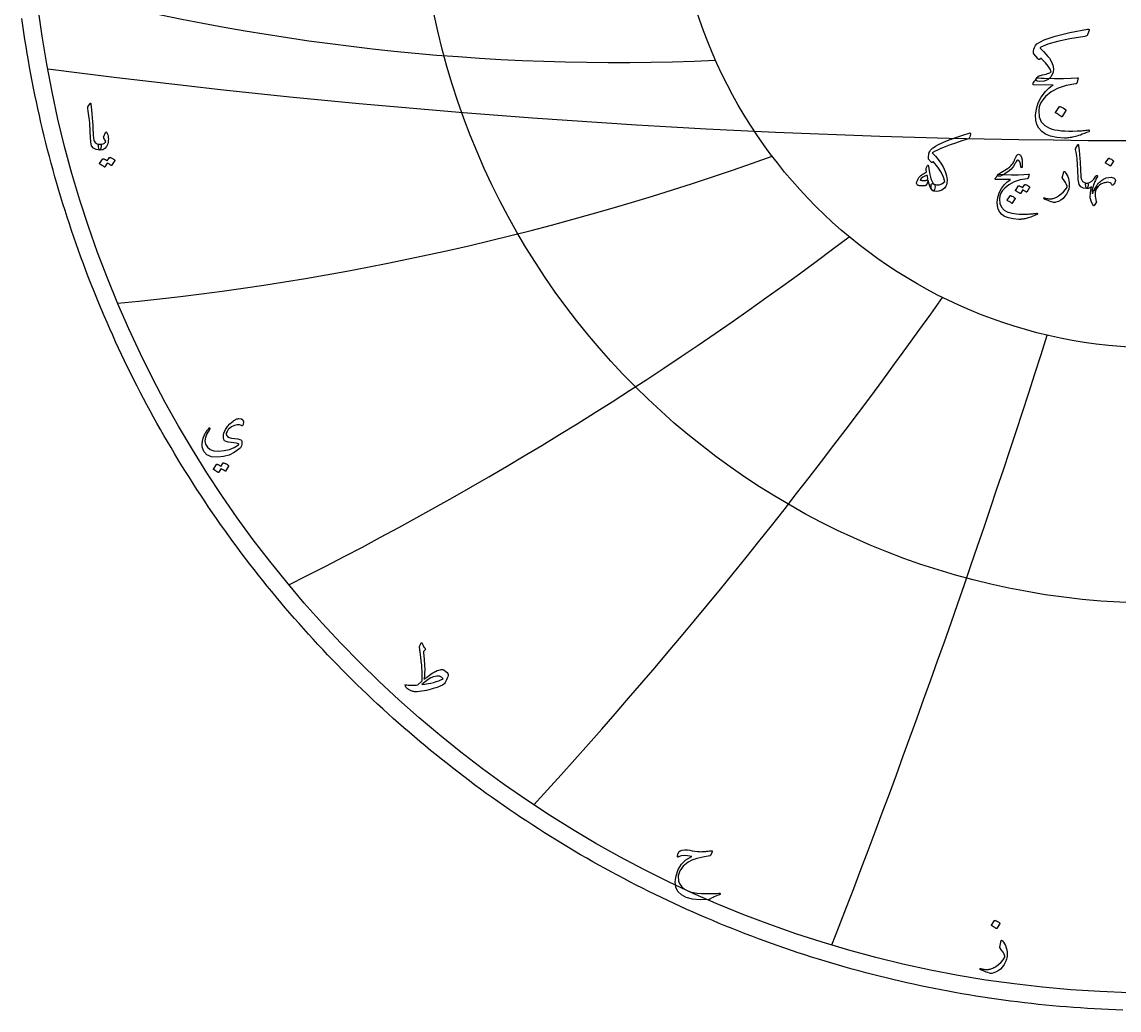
# Model space of a CAD drawing. Header units: millimetres. Extents: x -137 to 137, y -137 to 141.
# Drawn here: x -135.9 to -4.6, y -137 to -18.8 of the extents above; entities that cross this region are included whole.
import ezdxf

# ---------------------------------------------------------------- set-up
doc = ezdxf.new("R2010")
doc.units = ezdxf.units.MM
for name, color, linetype in [('CUT_OUTER', 1, 'Continuous'), ('ENGRAVE', 7, 'Continuous'), ('ENGRAVE_FINE', 8, 'Continuous'), ('TEXT', 5, 'Continuous')]:
    doc.layers.add(name, color=color, linetype=linetype)

msp = doc.modelspace()

# ---------------------------------------------------------------- linework, layer by layer
at = {"layer": 'CUT_OUTER'}
msp.add_lwpolyline([(-4.2055, -137.0355), (-5.0463, -137.0071), (-5.8868, -136.9736), (-6.7272, -136.9349), (-7.5673, -136.891), (-8.4071, -136.842), (-9.2466, -136.7878), (-10.0857, -136.7285), (-10.9245, -136.6641), (-11.7628, -136.5945), (-12.6007, -136.5197), (-13.4381, -136.4398), (-14.2751, -136.3548), (-15.1115, -136.2646), (-15.9473, -136.1694), (-16.7825, -136.0689), (-17.6171, -135.9634), (-18.451, -135.8528), (-19.2842, -135.737), (-20.1167, -135.6161), (-20.9485, -135.4901), (-21.7795, -135.359), (-22.6096, -135.2228), (-23.4389, -135.0816), (-24.2673, -134.9352), (-25.0948, -134.7838), (-25.9213, -134.6272), (-26.7469, -134.4657), (-27.5714, -134.299), (-28.395, -134.1273), (-29.2174, -133.9506), (-30.0388, -133.7688), (-30.859, -133.5819), (-31.6781, -133.3901), (-32.4959, -133.1932), (-33.3126, -132.9913), (-34.128, -132.7844), (-34.9421, -132.5725), (-35.7549, -132.3556), (-36.5663, -132.1337), (-37.3764, -131.9068), (-38.185, -131.675), (-38.9923, -131.4382), (-39.798, -131.1965), (-40.6023, -130.9499), (-41.405, -130.6983), (-42.2062, -130.4417), (-43.0058, -130.1803), (-43.8037, -129.914), (-44.6, -129.6428), (-45.3947, -129.3667), (-46.1876, -129.0857), (-46.9788, -128.7999), (-47.7682, -128.5092), (-48.5558, -128.2137), (-49.3416, -127.9133), (-50.1255, -127.6082), (-50.9076, -127.2982), (-51.6877, -126.9834), (-52.4659, -126.6639), (-53.2421, -126.3396), (-54.0163, -126.0105), (-54.7885, -125.6767), (-55.5586, -125.3382), (-56.3266, -124.9949), (-57.0925, -124.6469), (-57.8562, -124.2943), (-58.6178, -123.9369), (-59.3772, -123.5749), (-60.1343, -123.2083), (-60.8891, -122.837), (-61.6417, -122.4611), (-62.392, -122.0805), (-63.1399, -121.6954), (-63.8854, -121.3057), (-64.6285, -120.9114), (-65.3692, -120.5126), (-66.1074, -120.1092), (-66.8431, -119.7013), (-67.5763, -119.2889), (-68.307, -118.872), (-69.0351, -118.4507), (-69.7606, -118.0249), (-70.4835, -117.5946), (-71.2037, -117.1599), (-71.9212, -116.7208), (-72.6361, -116.2773), (-73.3482, -115.8294), (-74.0575, -115.3772), (-74.7641, -114.9206), (-75.4678, -114.4597), (-76.1687, -113.9945), (-76.8667, -113.525), (-77.5618, -113.0512), (-78.254, -112.5732), (-78.9433, -112.0909), (-79.6296, -111.6044), (-80.3129, -111.1137), (-80.9932, -110.6188), (-81.6704, -110.1198), (-82.3445, -109.6166), (-83.0156, -109.1092), (-83.6835, -108.5978), (-84.3483, -108.0823), (-85.0098, -107.5627), (-85.6682, -107.0391), (-86.3234, -106.5114), (-86.9753, -105.9797), (-87.624, -105.4441), (-88.2693, -104.9044), (-88.9113, -104.3608), (-89.55, -103.8133), (-90.1853, -103.2619), (-90.8172, -102.7066), (-91.4457, -102.1474), (-92.0707, -101.5844), (-92.6923, -101.0176), (-93.3104, -100.4469), (-93.925, -99.8725), (-94.536, -99.2943), (-95.1435, -98.7123), (-95.7474, -98.1267), (-96.3477, -97.5374), (-96.9443, -96.9443), (-97.5374, -96.3477), (-98.1267, -95.7474), (-98.7123, -95.1435), (-99.2943, -94.536), (-99.8725, -93.925), (-100.4469, -93.3104), (-101.0176, -92.6923), (-101.5844, -92.0707), (-102.1474, -91.4457), (-102.7066, -90.8172), (-103.2619, -90.1853), (-103.8133, -89.55), (-104.3608, -88.9113), (-104.9044, -88.2693), (-105.4441, -87.624), (-105.9797, -86.9753), (-106.5114, -86.3234), (-107.0391, -85.6682), (-107.5627, -85.0098), (-108.0823, -84.3483), (-108.5978, -83.6835), (-109.1092, -83.0156), (-109.6166, -82.3445), (-110.1198, -81.6704), (-110.6188, -80.9932), (-111.1137, -80.3129), (-111.6044, -79.6296), (-112.0909, -78.9433), (-112.5732, -78.254), (-113.0512, -77.5618), (-113.525, -76.8667), (-113.9945, -76.1687), (-114.4597, -75.4678), (-114.9206, -74.7641), (-115.3772, -74.0575), (-115.8294, -73.3482), (-116.2773, -72.6361), (-116.7208, -71.9212), (-117.1599, -71.2037), (-117.5946, -70.4835), (-118.0249, -69.7606), (-118.4507, -69.0351), (-118.872, -68.307), (-119.2889, -67.5763), (-119.7013, -66.8431), (-120.1092, -66.1074), (-120.5126, -65.3692), (-120.9114, -64.6285), (-121.3057, -63.8854), (-121.6954, -63.1399), (-122.0805, -62.392), (-122.4611, -61.6417), (-122.837, -60.8891), (-123.2083, -60.1343), (-123.5749, -59.3772), (-123.9369, -58.6178), (-124.2943, -57.8562), (-124.6469, -57.0925), (-124.9949, -56.3266), (-125.3382, -55.5586), (-125.6767, -54.7885), (-126.0105, -54.0163), (-126.3396, -53.2421), (-126.6639, -52.4659), (-126.9834, -51.6877), (-127.2982, -50.9076), (-127.6082, -50.1255), (-127.9133, -49.3416), (-128.2137, -48.5558), (-128.5092, -47.7682), (-128.7999, -46.9788), (-129.0857, -46.1876), (-129.3667, -45.3947), (-129.6428, -44.6), (-129.914, -43.8037), (-130.1803, -43.0058), (-130.4417, -42.2062), (-130.6983, -41.405), (-130.9499, -40.6023), (-131.1965, -39.798), (-131.4382, -38.9923), (-131.675, -38.185), (-131.9068, -37.3764), (-132.1337, -36.5663), (-132.3556, -35.7549), (-132.5725, -34.9421), (-132.7844, -34.128), (-132.9913, -33.3126), (-133.1932, -32.4959), (-133.3901, -31.6781), (-133.5819, -30.859), (-133.7688, -30.0388), (-133.9506, -29.2174), (-134.1273, -28.395), (-134.299, -27.5714), (-134.4657, -26.7469), (-134.6272, -25.9213), (-134.7838, -25.0948), (-134.9352, -24.2673), (-135.0816, -23.4389), (-135.2228, -22.6096), (-135.359, -21.7795), (-135.4901, -20.9485), (-135.6161, -20.1167), (-135.737, -19.2842), (-135.8528, -18.451)], dxfattribs=at)
at = {"layer": 'ENGRAVE'}
for radius in [135, 88.3696, 57.8458]:
    msp.add_circle((0, 0), radius, dxfattribs=at)
for centre, radius, start, end in [((-64.5444, 240.8829), 264.5747, 254.72765, 272.525498), ((-155.637, 269.5712), 323.5749, 275.543791, 289.78207), ((-293.1415, 293.1415), 423.8786, 296.512032, 307.190741), ((-538.1023, 310.6735), 627.5996, 317.602641, 324.7217802), ((-1199.7712, 321.4777), 1245.2341, 338.7791542, 342.3387238)]:
    msp.add_arc(centre, radius, start, end, dxfattribs=at)
at = {"layer": 'ENGRAVE_FINE'}
msp.add_arc((0, 995.4779), 1028.518, 262.5830497, 277.4169503, dxfattribs=at)
at = {"layer": 'TEXT'}
for points in [[(-8.2403, -19.9532), (-8.4242, -20.3887), (-8.4641, -20.4588), (-8.5258, -20.5145), (-8.6093, -20.5556), (-8.7145, -20.5822), (-10.5206, -20.8792), (-12, -21.1895), (-13.1528, -21.5131), (-13.979, -21.85), (-14.045, -21.8941), (-14.0782, -21.9395), (-14.0788, -21.986), (-14.0468, -22.0338), (-13.6845, -22.3852), (-13.3815, -22.6943), (-13.1377, -22.961), (-12.9532, -23.1854), (-12.7016, -23.6022), (-12.5468, -24.0201), (-12.4887, -24.4393), (-12.5274, -24.8596), (-12.7512, -25.3683), (-13.1032, -25.7233), (-13.5835, -25.9248), (-14.1919, -25.9725), (-14.4363, -25.9326), (-14.5597, -25.8419), (-14.5621, -25.7004), (-14.4435, -25.508), (-14.3855, -25.4421), (-14.3371, -25.3895), (-14.2984, -25.3502), (-14.2694, -25.3242), (-14.2065, -25.2969), (-14.1435, -25.2733), (-14.0806, -25.2534), (-14.0177, -25.2371), (-13.7819, -25.1841), (-13.5677, -25.1318), (-13.3754, -25.0801), (-13.2048, -25.029), (-13.056, -24.9767), (-12.929, -24.9213), (-12.8238, -24.863), (-12.7403, -24.8016), (-12.8673, -24.5052), (-13.1032, -24.1483), (-13.448, -23.731), (-13.9016, -23.2532), (-13.9258, -23.2326), (-13.95, -23.2193), (-13.9742, -23.2133), (-13.9984, -23.2145), (-14.1726, -23.3306), (-14.2089, -23.3391), (-14.25, -23.3258), (-14.296, -23.2907), (-14.3468, -23.2338), (-14.8306, -22.6629), (-14.8663, -22.6036), (-14.8863, -22.5322), (-14.8905, -22.4487), (-14.879, -22.3532), (-14.8216, -22.1167), (-14.7363, -21.8911), (-14.6232, -21.6764), (-14.4823, -21.4725), (-13.5798, -20.985), (-12.2661, -20.529), (-10.5411, -20.1044), (-8.4048, -19.7112), (-8.2893, -19.7119), (-8.2234, -19.7524), (-8.2071, -19.8328), (-8.2403, -19.9532)], [(-13.5823, -25.5758), (-12.3405, -25.6193), (-11.2669, -25.6242), (-10.3615, -25.5903), (-9.6242, -25.5177), (-9.6015, -25.515), (-9.5819, -25.5165), (-9.5652, -25.5222), (-9.5516, -25.5322), (-9.5416, -25.5458), (-9.5359, -25.5625), (-9.5344, -25.5821), (-9.5371, -25.6048), (-9.5561, -25.6931), (-9.5746, -25.7742), (-9.5924, -25.8479), (-9.6097, -25.9145), (-9.6263, -25.9737), (-9.6423, -26.0258), (-9.6578, -26.0705), (-9.6726, -26.108), (-9.704, -26.1679), (-9.7403, -26.2121), (-9.7815, -26.2405), (-9.8274, -26.2532), (-10.9452, -26.4558), (-11.9177, -26.7733), (-12.7452, -27.2058), (-13.4274, -27.7532), (-13.7722, -28.1469), (-14.0226, -28.5637), (-14.1786, -29.0034), (-14.2403, -29.4661), (-14.181, -30.1925), (-13.9452, -30.7846), (-13.5327, -31.2425), (-12.9435, -31.5661), (-12.6381, -31.6641), (-12.3024, -31.7451), (-11.9365, -31.8092), (-11.5403, -31.8564), (-11.1145, -31.8873), (-10.6597, -31.9024), (-10.1758, -31.9018), (-9.6629, -31.8854), (-9.4805, -31.8752), (-9.3012, -31.8637), (-9.1249, -31.851), (-8.9516, -31.8371), (-8.7826, -31.8219), (-8.619, -31.8056), (-8.4608, -31.7881), (-8.3081, -31.7693), (-8.2615, -31.7669), (-8.2282, -31.779), (-8.2083, -31.8056), (-8.2016, -31.8467), (-8.2052, -31.8945), (-8.2161, -31.9314), (-8.2343, -31.9574), (-8.2597, -31.9725), (-8.5331, -32.0881), (-8.7919, -32.1927), (-9.0363, -32.2864), (-9.2661, -32.3693), (-9.4808, -32.4419), (-9.6798, -32.5048), (-9.8631, -32.558), (-10.0306, -32.6016), (-10.1882, -32.6336), (-10.3415, -32.6621), (-10.4906, -32.6869), (-10.6355, -32.708), (-10.7767, -32.7244), (-10.9149, -32.7346), (-11.0501, -32.7389), (-11.1823, -32.7371), (-12.0847, -32.6669), (-12.8371, -32.5145), (-13.4395, -32.2798), (-13.8919, -31.9629), (-14.224, -31.5667), (-14.4556, -31.104), (-14.5869, -30.5748), (-14.6177, -29.979), (-14.5228, -29.2399), (-14.296, -28.5225), (-13.9373, -27.827), (-13.4468, -27.1532), (-13.255, -26.9494), (-13.0379, -26.754), (-12.7954, -26.5671), (-12.5274, -26.3887), (-14.8694, -26.3693), (-14.9256, -26.3451), (-14.9492, -26.3016), (-14.9401, -26.2387), (-14.8984, -26.1564), (-14.8198, -26.0367), (-14.7484, -25.929), (-14.6843, -25.8334), (-14.6274, -25.75), (-14.5778, -25.6792), (-14.5355, -25.6217), (-14.5004, -25.5776), (-14.4726, -25.5467), (-14.4097, -25.5413), (-14.2403, -25.5443), (-13.9645, -25.5558), (-13.5823, -25.5758)], [(-127.7101, -28.6073), (-127.6951, -28.5841), (-127.6811, -28.5686), (-127.668, -28.5608), (-127.6559, -28.5608), (-127.6376, -28.571), (-127.6211, -28.6015), (-127.6066, -28.6523), (-127.594, -28.7234), (-127.5301, -29.3017), (-127.4779, -29.8363), (-127.4372, -30.3275), (-127.4082, -30.775), (-127.3896, -31.1578), (-127.3724, -31.5008), (-127.3567, -31.8042), (-127.3424, -32.0679), (-127.3301, -32.292), (-127.3201, -32.4763), (-127.3126, -32.621), (-127.3076, -32.726), (-127.2388, -33.0405), (-127.0869, -33.2718), (-126.8518, -33.4199), (-126.5334, -33.4847), (-126.4448, -33.5079), (-126.3882, -33.5621), (-126.3635, -33.6473), (-126.3708, -33.7634), (-126.4071, -33.9463), (-126.4463, -34.077), (-126.4884, -34.1554), (-126.5334, -34.1815), (-126.9814, -34.1225), (-127.3114, -33.9454), (-127.5234, -33.6502), (-127.6172, -33.237), (-127.632, -33.0393), (-127.6453, -32.8412), (-127.6572, -32.6425), (-127.6676, -32.4434), (-127.677, -32.2438), (-127.6859, -32.0437), (-127.6944, -31.8432), (-127.7024, -31.6421), (-127.7169, -31.2587), (-127.7372, -30.9134), (-127.7634, -30.6064), (-127.7953, -30.3376), (-127.833, -30.0795), (-127.8766, -29.8044), (-127.9259, -29.5124), (-127.9811, -29.2034), (-127.9884, -29.1478), (-127.9869, -29.097), (-127.9768, -29.051), (-127.9579, -29.0099)], [(-11.7726, -28.9629), (-11.7605, -28.9508), (-11.7435, -28.9435), (-11.7218, -28.9411), (-11.6952, -28.9435), (-11.5071, -29.0197), (-11.3298, -29.1129), (-11.1635, -29.2229), (-11.0081, -29.35), (-10.9929, -29.3693), (-10.9863, -29.3887), (-10.9881, -29.408), (-10.9984, -29.4274), (-11.4532, -30.1629), (-11.4702, -30.1804), (-11.4919, -30.1846), (-11.5185, -30.1756), (-11.55, -30.1532), (-11.5772, -30.1338), (-11.6202, -30.1048), (-11.6788, -30.0661), (-11.7532, -30.0177), (-11.8446, -29.9596), (-11.954, -29.8919), (-12.0817, -29.8145), (-12.2274, -29.7274), (-12.2468, -29.7129), (-12.2565, -29.6983), (-12.2565, -29.6838), (-12.2468, -29.6693)], [(-126.0688, -32.5479), (-125.8521, -32.0679), (-125.8201, -32.0152), (-125.7863, -31.9963), (-125.7505, -32.0113), (-125.7127, -32.0602), (-125.643, -32.2066), (-125.5888, -32.3592), (-125.5501, -32.5182), (-125.5269, -32.6834), (-125.5197, -32.8559), (-125.5288, -33.0367), (-125.5545, -33.2256), (-125.5966, -33.4228), (-125.7248, -33.7547), (-125.9237, -33.9918), (-126.1932, -34.1341), (-126.5334, -34.1815), (-126.5726, -34.1568), (-126.6127, -34.0828), (-126.6538, -33.9594), (-126.6959, -33.7867), (-126.708, -33.6942), (-126.7056, -33.6183), (-126.6887, -33.5587), (-126.6572, -33.5157), (-126.6321, -33.4992), (-126.603, -33.4886), (-126.5701, -33.4837), (-126.5334, -33.4847), (-126.319, -33.4779), (-126.1327, -33.4344), (-125.9745, -33.3541), (-125.8443, -33.237), (-125.8385, -33.2278), (-125.8366, -33.2157), (-125.8385, -33.2007), (-125.8443, -33.1828), (-125.8748, -33.0734), (-125.9198, -32.9621), (-125.9793, -32.8489), (-126.0534, -32.7337), (-126.0776, -32.6902), (-126.0882, -32.6447), (-126.0853, -32.5973), (-126.0688, -32.5479)], [(-22.5544, -32.1322), (-22.4809, -32.1191), (-22.4347, -32.1377), (-22.4156, -32.188), (-22.4238, -32.2701), (-22.5036, -32.5895), (-22.5281, -32.6711), (-22.5581, -32.7346), (-22.5934, -32.78), (-22.6343, -32.8072), (-23.4517, -33.0751), (-24.1911, -33.3271), (-24.8525, -33.5632), (-25.4359, -33.7834), (-25.9403, -33.9887), (-26.3649, -34.1799), (-26.7097, -34.357), (-26.9746, -34.5201), (-26.6026, -34.883), (-26.2633, -35.2822), (-25.9567, -35.7177), (-25.6827, -36.1895), (-25.4323, -36.7393), (-25.2762, -37.2492), (-25.2145, -37.7191), (-25.2472, -38.1492), (-25.2962, -38.3424), (-25.356, -38.5012), (-25.4268, -38.6255), (-25.5085, -38.7153), (-25.8478, -38.9475), (-26.1762, -39.0854), (-26.4937, -39.129), (-26.8004, -39.0782), (-26.932, -39.0101), (-27.029, -38.9004), (-27.0916, -38.7488), (-27.1198, -38.5556), (-27.1184, -38.4014), (-27.0925, -38.2871), (-27.0422, -38.2127), (-26.9673, -38.1782), (-26.9297, -38.18), (-26.8821, -38.1927), (-26.8244, -38.2163), (-26.7569, -38.2508), (-26.4783, -38.346), (-26.1726, -38.327), (-25.8396, -38.1936), (-25.4794, -37.9459), (-25.6382, -37.3975), (-25.9185, -36.8191), (-26.3205, -36.2108), (-26.844, -35.5725), (-26.8589, -35.5621), (-26.8748, -35.5598), (-26.8916, -35.5657), (-26.9093, -35.5798), (-26.9891, -35.6451), (-27.0077, -35.6583), (-27.0272, -35.6614), (-27.0476, -35.6546), (-27.069, -35.6379), (-27.4173, -35.2459), (-27.4255, -35.216), (-27.4282, -35.1479), (-27.4255, -35.0418), (-27.4173, -34.8975), (-27.4037, -34.7442), (-27.3847, -34.6181), (-27.3602, -34.5192), (-27.3302, -34.4475), (-27.2788, -34.3564), (-27.2259, -34.2715), (-27.1717, -34.1931), (-27.1161, -34.1209), (-27.0592, -34.0547), (-27.0009, -33.9939), (-26.9413, -33.9386), (-26.8802, -33.8887), (-26.584, -33.6961), (-26.2179, -33.4958), (-25.782, -33.2878), (-25.2762, -33.0721), (-24.7006, -32.8487), (-24.055, -32.6176), (-23.3397, -32.3788), (-22.5544, -32.1322)], [(-9.5843, -33.5548), (-9.5702, -33.533), (-9.5571, -33.5185), (-9.5448, -33.5112), (-9.5335, -33.5112), (-9.5162, -33.5208), (-9.5008, -33.5494), (-9.4872, -33.597), (-9.4754, -33.6637), (-9.4155, -34.2058), (-9.3665, -34.707), (-9.3284, -35.1674), (-9.3012, -35.5871), (-9.2837, -35.9459), (-9.2676, -36.2675), (-9.2529, -36.5519), (-9.2395, -36.7992), (-9.2279, -37.0092), (-9.2186, -37.182), (-9.2116, -37.3176), (-9.2069, -37.4161), (-9.1424, -37.7109), (-9, -37.9278), (-8.7795, -38.0666), (-8.481, -38.1274), (-8.398, -38.1492), (-8.345, -38.2), (-8.3218, -38.2798), (-8.3286, -38.3887), (-8.3627, -38.5601), (-8.3994, -38.6826), (-8.4389, -38.7561), (-8.481, -38.7806), (-8.9011, -38.7253), (-9.2105, -38.5592), (-9.4092, -38.2825), (-9.4972, -37.8951), (-9.511, -37.7098), (-9.5235, -37.5241), (-9.5346, -37.3378), (-9.5444, -37.1512), (-9.5532, -36.964), (-9.5616, -36.7765), (-9.5695, -36.5884), (-9.577, -36.4), (-9.5906, -36.0405), (-9.6097, -35.7168), (-9.6342, -35.429), (-9.6641, -35.177), (-9.6995, -34.935), (-9.7403, -34.6771), (-9.7866, -34.4033), (-9.8383, -34.1137), (-9.8451, -34.0615), (-9.8437, -34.0139), (-9.8342, -33.9708), (-9.8165, -33.9322)], [(-125.3798, -35.0563), (-125.3701, -35.0467), (-125.3566, -35.0408), (-125.3392, -35.0389), (-125.3179, -35.0408), (-125.2417, -35.0694), (-125.1679, -35.1008), (-125.0965, -35.1352), (-125.0276, -35.1725), (-124.9605, -35.2131), (-124.895, -35.2576), (-124.8309, -35.306), (-124.7682, -35.3583), (-124.7561, -35.3742), (-124.7508, -35.3912), (-124.7522, -35.4091), (-124.7605, -35.4279), (-125.1321, -36.0163), (-125.1422, -36.0241), (-125.1572, -36.0241), (-125.1771, -36.0163), (-125.2018, -36.0008), (-125.2187, -35.9866), (-125.2463, -35.967), (-125.2845, -35.9421), (-125.3334, -35.9118), (-125.3934, -35.8758), (-125.465, -35.8334), (-125.5482, -35.7848), (-125.643, -35.7299), (-125.9372, -36.1867), (-125.9508, -36.2007), (-125.9682, -36.2041), (-125.9895, -36.1968), (-126.0147, -36.1789), (-126.0364, -36.1634), (-126.0708, -36.1402), (-126.1177, -36.1092), (-126.1772, -36.0705), (-126.2503, -36.0241), (-126.3379, -35.9699), (-126.44, -35.9079), (-126.5566, -35.8383), (-126.5687, -35.8267), (-126.574, -35.815), (-126.5726, -35.8034), (-126.5643, -35.7918), (-126.185, -35.2267), (-126.1753, -35.217), (-126.1618, -35.2112), (-126.1443, -35.2092), (-126.123, -35.2112), (-126.0582, -35.2322), (-125.9953, -35.2567), (-125.9343, -35.2845), (-125.8753, -35.3157), (-125.8182, -35.3498), (-125.763, -35.3863), (-125.7098, -35.4253), (-125.6585, -35.4667)], [(-19.2157, -37.2129), (-19.1726, -37.1623), (-19.1232, -37.1122), (-19.0674, -37.0625), (-19.0052, -37.0133), (-18.9367, -36.964), (-18.8619, -36.9144), (-18.7807, -36.8642), (-18.6931, -36.8137), (-18.3048, -36.5841), (-17.9891, -36.3818), (-17.746, -36.2067), (-17.5754, -36.0588), (-17.4434, -35.9132), (-17.3304, -35.7594), (-17.2365, -35.5975), (-17.1617, -35.4274), (-17.1293, -35.3423), (-17.0973, -35.2613), (-17.0658, -35.1845), (-17.0347, -35.1117), (-17.0045, -35.0438), (-16.9757, -34.9819), (-16.9483, -34.9259), (-16.9222, -34.8758), (-16.8646, -34.79), (-16.8006, -34.7288), (-16.7303, -34.692), (-16.6536, -34.6798), (-16.5788, -34.692), (-16.5067, -34.7288), (-16.4372, -34.79), (-16.3706, -34.8758), (-16.2876, -35.0717), (-16.2345, -35.3548), (-16.2113, -35.725), (-16.2181, -36.1822), (-16.2227, -36.2235), (-16.2363, -36.253), (-16.259, -36.2707), (-16.2907, -36.2766), (-16.3234, -36.2702), (-16.3488, -36.2512), (-16.3669, -36.2194), (-16.3778, -36.175), (-16.4336, -35.8257), (-16.5139, -35.5762), (-16.6187, -35.4265), (-16.748, -35.3766), (-16.7811, -35.3825), (-16.8151, -35.4002), (-16.8501, -35.4296), (-16.8859, -35.4709), (-16.9018, -35.4956), (-16.9204, -35.5263), (-16.9417, -35.5628), (-16.9657, -35.6052), (-16.9925, -35.6535), (-17.022, -35.7077), (-17.0542, -35.7678), (-17.0891, -35.8338), (-17.2969, -36.1741), (-17.579, -36.4907), (-17.9356, -36.7837), (-18.3665, -37.0532), (-18.3711, -37.0559), (-18.3847, -37.0641), (-18.4074, -37.0777), (-18.4391, -37.0967), (-18.4799, -37.1212), (-18.5298, -37.1512), (-18.5888, -37.1866), (-18.6569, -37.2274), (-18.8007, -37.2918), (-18.9417, -37.3108), (-19.0801, -37.2845), (-19.2157, -37.2129)], [(-5.8899, -35.1661), (-5.8808, -35.157), (-5.8681, -35.1516), (-5.8518, -35.1498), (-5.8319, -35.1516), (-5.6908, -35.2087), (-5.5579, -35.2786), (-5.4331, -35.3611), (-5.3165, -35.4564), (-5.3052, -35.4709), (-5.3002, -35.4854), (-5.3016, -35.5), (-5.3093, -35.5145), (-5.6504, -36.0661), (-5.6631, -36.0792), (-5.6794, -36.0824), (-5.6994, -36.0756), (-5.723, -36.0588), (-5.7434, -36.0443), (-5.7756, -36.0225), (-5.8196, -35.9935), (-5.8754, -35.9572), (-5.9439, -35.9137), (-6.026, -35.8629), (-6.1217, -35.8048), (-6.231, -35.7395), (-6.2456, -35.7286), (-6.2528, -35.7177), (-6.2528, -35.7068), (-6.2456, -35.6959)], [(-26.7569, -38.2508), (-26.692, -38.3229), (-26.6571, -38.4231), (-26.6521, -38.5515), (-26.677, -38.708), (-26.7296, -38.8836), (-26.7859, -38.9965), (-26.8458, -39.0469), (-26.9093, -39.0346), (-27.0885, -38.8618), (-27.2413, -38.5973), (-27.3679, -38.2412), (-27.4681, -37.7935), (-27.5475, -38.0566), (-27.6333, -38.2508), (-27.7254, -38.376), (-27.8238, -38.4322), (-27.8766, -38.4417), (-27.9336, -38.4485), (-27.9946, -38.4526), (-28.0597, -38.454), (-28.1284, -38.4535), (-28.2003, -38.4522), (-28.2754, -38.4499), (-28.3536, -38.4467), (-28.4915, -38.4336), (-28.6004, -38.4159), (-28.6802, -38.3937), (-28.731, -38.3669), (-28.8009, -38.2875), (-28.8435, -38.209), (-28.859, -38.1315), (-28.8472, -38.0548), (-28.7447, -37.7999), (-28.6548, -37.6012), (-28.5777, -37.4587), (-28.5133, -37.3725), (-28.4273, -37.2909), (-28.3364, -37.2129), (-28.2404, -37.1385), (-28.1395, -37.0677), (-28.0327, -37.0001), (-27.9191, -36.9352), (-27.7986, -36.8731), (-27.6714, -36.8137), (-27.7077, -36.5306), (-27.7149, -36.4721), (-27.7149, -36.4199), (-27.7077, -36.3741), (-27.6931, -36.3346), (-27.5407, -36.008), (-27.509, -35.9676), (-27.479, -35.9699), (-27.4509, -36.0148), (-27.4246, -36.1024), (-27.382, -36.3811), (-27.3411, -36.6368), (-27.3021, -36.8692), (-27.2649, -37.0786), (-27.2286, -37.2643), (-27.1923, -37.4261), (-27.156, -37.5637), (-27.1198, -37.6774), (-27.0426, -37.8656), (-26.9565, -38.0239), (-26.8612, -38.1523), (-26.7569, -38.2508)], [(-11.2536, -36.7556), (-11.2495, -36.7424), (-11.2446, -36.732), (-11.2387, -36.7243), (-11.2319, -36.7193), (-11.2114, -36.7175), (-11.1865, -36.7266), (-11.157, -36.7465), (-11.123, -36.7774), (-10.9905, -36.9348), (-10.8762, -37.1167), (-10.78, -37.3231), (-10.702, -37.554), (-10.6412, -37.8026), (-10.604, -38.0475), (-10.5904, -38.2889), (-10.6004, -38.5266), (-10.6648, -38.8396), (-10.771, -39.1399), (-10.9189, -39.4275), (-11.1085, -39.7024), (-11.3353, -39.9514), (-11.5948, -40.1542), (-11.8869, -40.3107), (-12.2117, -40.4209), (-12.2988, -40.4395), (-12.3859, -40.4445), (-12.473, -40.4359), (-12.5601, -40.4137), (-12.7608, -40.3436), (-12.942, -40.2785), (-13.1038, -40.2184), (-13.246, -40.1633), (-13.3682, -40.1131), (-13.4701, -40.068), (-13.5515, -40.0279), (-13.6125, -39.9927), (-13.6252, -39.9818), (-13.6343, -39.9709), (-13.6397, -39.96), (-13.6415, -39.9492), (-13.6402, -39.9351), (-13.6361, -39.9219), (-13.6293, -39.9097), (-13.6198, -39.8983), (-13.6075, -39.8897), (-13.5925, -39.8856), (-13.5748, -39.8861), (-13.5544, -39.8911), (-13.4301, -39.9244), (-13.3113, -39.9519), (-13.1979, -39.9734), (-13.0899, -39.9891), (-12.9865, -39.9988), (-12.8867, -40.0027), (-12.7905, -40.0006), (-12.698, -39.9927), (-12.6057, -39.978), (-12.5102, -39.9555), (-12.4115, -39.9253), (-12.3097, -39.8875), (-12.2047, -39.8414), (-12.0965, -39.7868), (-11.9851, -39.7235), (-11.8706, -39.6516), (-11.5489, -39.4202), (-11.2736, -39.1689), (-11.0445, -38.8976), (-10.8617, -38.6064), (-10.8499, -38.5828), (-10.8435, -38.5556), (-10.8426, -38.5248), (-10.8472, -38.4903), (-10.9234, -38.2866), (-11.0431, -38.0602), (-11.2065, -37.8112), (-11.4133, -37.5395), (-11.4224, -37.5222), (-11.4278, -37.5068), (-11.4296, -37.4932), (-11.4278, -37.4814)], [(-27.5915, -37.1838), (-27.8859, -37.2882), (-28.1232, -37.4125), (-28.3033, -37.5567), (-28.4262, -37.7209), (-28.3713, -37.7572), (-28.301, -37.7862), (-28.2153, -37.808), (-28.1141, -37.8225), (-28.0558, -37.825), (-27.9971, -37.8253), (-27.9379, -37.8232), (-27.8782, -37.8189), (-27.8181, -37.8114), (-27.7576, -37.7999), (-27.6965, -37.7842), (-27.6351, -37.7645), (-27.5643, -37.7182), (-27.5262, -37.6375), (-27.5208, -37.5222), (-27.548, -37.3725), (-27.567, -37.3036), (-27.5806, -37.2492), (-27.5888, -37.2092), (-27.5915, -37.1838)], [(-18.4319, -37.0895), (-17.5006, -37.1221), (-16.6954, -37.1258), (-16.0163, -37.1004), (-15.4633, -37.0459), (-15.4463, -37.0439), (-15.4316, -37.045), (-15.4191, -37.0493), (-15.4089, -37.0568), (-15.4014, -37.067), (-15.3971, -37.0795), (-15.3959, -37.0942), (-15.398, -37.1112), (-15.4123, -37.1775), (-15.4261, -37.2383), (-15.4395, -37.2936), (-15.4524, -37.3435), (-15.4649, -37.388), (-15.4769, -37.427), (-15.4885, -37.4605), (-15.4996, -37.4887), (-15.5232, -37.5336), (-15.5504, -37.5667), (-15.5812, -37.588), (-15.6157, -37.5975), (-16.454, -37.7495), (-17.1835, -37.9877), (-17.804, -38.312), (-18.3157, -38.7225), (-18.5743, -39.0179), (-18.7621, -39.3304), (-18.8791, -39.6602), (-18.9254, -40.0072), (-18.8809, -40.552), (-18.704, -40.9961), (-18.3947, -41.3395), (-17.9528, -41.5822), (-17.7237, -41.6557), (-17.472, -41.7165), (-17.1975, -41.7646), (-16.9004, -41.8), (-16.581, -41.8231), (-16.2399, -41.8344), (-15.877, -41.834), (-15.4923, -41.8217), (-15.3556, -41.814), (-15.2211, -41.8054), (-15.0888, -41.7959), (-14.9589, -41.7854), (-14.8321, -41.7741), (-14.7094, -41.7619), (-14.5908, -41.7487), (-14.4762, -41.7346), (-14.4413, -41.7328), (-14.4163, -41.7419), (-14.4014, -41.7619), (-14.3964, -41.7927), (-14.3991, -41.8285), (-14.4073, -41.8562), (-14.4209, -41.8757), (-14.4399, -41.8871), (-14.645, -41.9737), (-14.8391, -42.0522), (-15.0224, -42.1225), (-15.1948, -42.1846), (-15.3558, -42.2391), (-15.505, -42.2862), (-15.6425, -42.3262), (-15.7681, -42.3588), (-15.8863, -42.3829), (-16.0013, -42.4042), (-16.1131, -42.4228), (-16.2218, -42.4387), (-16.3277, -42.4509), (-16.4314, -42.4586), (-16.5327, -42.4618), (-16.6319, -42.4604), (-17.3087, -42.4078), (-17.873, -42.2935), (-18.3248, -42.1175), (-18.6641, -41.8798), (-18.9132, -41.5827), (-19.0869, -41.2356), (-19.1853, -40.8387), (-19.2085, -40.3919), (-19.1372, -39.8376), (-18.9671, -39.2996), (-18.6981, -38.7779), (-18.3302, -38.2725), (-18.1864, -38.1197), (-18.0236, -37.9731), (-17.8417, -37.833), (-17.6407, -37.6992), (-19.3972, -37.6846), (-19.4394, -37.6665), (-19.4571, -37.6338), (-19.4503, -37.5867), (-19.419, -37.525), (-19.36, -37.4351), (-19.3065, -37.3544), (-19.2584, -37.2827), (-19.2157, -37.2201), (-19.1785, -37.167), (-19.1468, -37.1239), (-19.1205, -37.0908), (-19.0996, -37.0677), (-19.0524, -37.0636), (-18.9254, -37.0659), (-18.7185, -37.0745), (-18.4319, -37.0895)], [(-7.3198, -38.7225), (-7.3996, -38.894), (-7.4577, -39.0746), (-7.494, -39.2642), (-7.5085, -39.4629), (-7.5021, -39.6697), (-7.4758, -39.8838), (-7.4295, -40.1052), (-7.3633, -40.3338), (-7.3551, -40.3642), (-7.3524, -40.3901), (-7.3551, -40.4114), (-7.3633, -40.4282), (-7.6246, -40.7983), (-7.6486, -40.8251), (-7.67, -40.8401), (-7.6886, -40.8433), (-7.7044, -40.8346), (-7.953, -40.4087), (-8.0746, -39.8856), (-8.0692, -39.2655), (-7.9367, -38.5483), (-8.0633, -38.65), (-8.1962, -38.7225), (-8.3354, -38.7661), (-8.481, -38.7806), (-8.5123, -38.7711), (-8.5409, -38.7425), (-8.5668, -38.6949), (-8.5899, -38.6282), (-8.6031, -38.588), (-8.6135, -38.5474), (-8.6212, -38.5064), (-8.6262, -38.4649), (-8.6298, -38.4234), (-8.6335, -38.3823), (-8.6371, -38.3417), (-8.6407, -38.3016), (-8.6362, -38.2281), (-8.6081, -38.1746), (-8.5564, -38.141), (-8.481, -38.1274), (-8.1848, -38.0611), (-7.9058, -37.8987), (-7.6441, -37.6402), (-7.3996, -37.2854), (-7.3665, -37.2405), (-7.3325, -37.2147), (-7.2975, -37.2079), (-7.2617, -37.2201), (-7.2354, -37.2433), (-7.2218, -37.2691), (-7.2209, -37.2977), (-7.2327, -37.329), (-7.2968, -37.4424), (-7.3588, -37.5576), (-7.4184, -37.6747), (-7.4758, -37.7935), (-7.5309, -37.9142), (-7.5838, -38.0367), (-7.6343, -38.1609), (-7.6827, -38.2871), (-7.7897, -38.6305), (-7.8496, -38.9276), (-7.8623, -39.1784), (-7.8278, -39.383), (-7.8246, -39.3894), (-7.8224, -39.3939), (-7.821, -39.3966), (-7.8206, -39.3975), (-7.8201, -39.3966), (-7.8187, -39.3939), (-7.8165, -39.3894), (-7.8133, -39.383), (-7.7691, -39.2789), (-7.7235, -39.1771), (-7.6765, -39.0775), (-7.6282, -38.9802), (-7.5781, -38.8847), (-7.5257, -38.7906), (-7.471, -38.6978), (-7.4141, -38.6064), (-7.3728, -38.5429), (-7.3361, -38.5048), (-7.3039, -38.4921), (-7.2762, -38.5048), (-7.2626, -38.532), (-7.2653, -38.5774), (-7.2844, -38.6409), (-7.3198, -38.7225)], [(-5.4907, -38.3306), (-5.5846, -38.1836), (-5.7067, -38.0838), (-5.8568, -38.0312), (-6.0351, -38.0258), (-6.1362, -38.0387), (-6.2365, -38.0557), (-6.3358, -38.0768), (-6.4343, -38.102), (-6.5318, -38.1321), (-6.6284, -38.1682), (-6.7241, -38.2102), (-6.819, -38.258), (-6.9814, -38.3669), (-7.1347, -38.5193), (-7.2789, -38.7153), (-7.4141, -38.9548), (-7.4527, -39.0088), (-7.4885, -39.0401), (-7.5216, -39.0487), (-7.552, -39.0346), (-7.5774, -39.0065), (-7.5883, -38.9729), (-7.5847, -38.9339), (-7.5665, -38.8895), (-7.5389, -38.831), (-7.5139, -38.7788), (-7.4917, -38.733), (-7.4722, -38.6935), (-7.4549, -38.6599), (-7.4395, -38.6318), (-7.4259, -38.6091), (-7.4141, -38.5919), (-7.3075, -38.4313), (-7.1982, -38.2834), (-7.0861, -38.1482), (-6.9714, -38.0258), (-6.8539, -37.9155), (-6.7337, -37.8171), (-6.6107, -37.7305), (-6.4851, -37.6556), (-6.1626, -37.5091), (-5.8627, -37.4324), (-5.5855, -37.4256), (-5.331, -37.4887), (-5.2226, -37.5436), (-5.1442, -37.6139), (-5.0956, -37.6996), (-5.077, -37.8008), (-5.0879, -37.9387), (-5.1278, -38.0693), (-5.1968, -38.1927), (-5.2948, -38.3088), (-5.3587, -38.3592), (-5.4127, -38.3796), (-5.4567, -38.3701), (-5.4907, -38.3306)], [(-15.9133, -38.3016), (-15.9042, -38.2925), (-15.8915, -38.2871), (-15.8752, -38.2852), (-15.8552, -38.2871), (-15.7838, -38.3138), (-15.7146, -38.3433), (-15.6477, -38.3755), (-15.5831, -38.4104), (-15.5202, -38.4485), (-15.4588, -38.4903), (-15.3987, -38.5356), (-15.3399, -38.5846), (-15.3286, -38.5996), (-15.3236, -38.6155), (-15.3249, -38.6323), (-15.3327, -38.65), (-15.681, -39.2016), (-15.6906, -39.2088), (-15.7046, -39.2088), (-15.7232, -39.2016), (-15.7464, -39.1871), (-15.7622, -39.1737), (-15.7881, -39.1553), (-15.8239, -39.1319), (-15.8698, -39.1036), (-15.926, -39.0698), (-15.9931, -39.0301), (-16.0712, -38.9845), (-16.1601, -38.933), (-16.4359, -39.3612), (-16.4486, -39.3744), (-16.4649, -39.3776), (-16.4849, -39.3708), (-16.5085, -39.354), (-16.5289, -39.3395), (-16.5611, -39.3177), (-16.6051, -39.2887), (-16.6609, -39.2524), (-16.7294, -39.2088), (-16.8115, -39.158), (-16.9072, -39.1), (-17.0165, -39.0346), (-17.0279, -39.0237), (-17.0329, -39.0129), (-17.0315, -39.002), (-17.0238, -38.9911), (-16.6681, -38.4612), (-16.6591, -38.4522), (-16.6464, -38.4467), (-16.63, -38.4449), (-16.6101, -38.4467), (-16.5493, -38.4665), (-16.4903, -38.4894), (-16.4332, -38.5155), (-16.3778, -38.5447), (-16.3243, -38.5767), (-16.2726, -38.6109), (-16.2227, -38.6475), (-16.1746, -38.6862)], [(-17.6552, -39.6298), (-17.6462, -39.6207), (-17.6335, -39.6153), (-17.6171, -39.6135), (-17.5972, -39.6153), (-17.4561, -39.6724), (-17.3232, -39.7423), (-17.1984, -39.8249), (-17.0819, -39.9201), (-17.0705, -39.9346), (-17.0655, -39.9492), (-17.0669, -39.9637), (-17.0746, -39.9782), (-17.4157, -40.5298), (-17.4284, -40.543), (-17.4448, -40.5461), (-17.4647, -40.5393), (-17.4883, -40.5225), (-17.5087, -40.508), (-17.5409, -40.4862), (-17.5849, -40.4572), (-17.6407, -40.4209), (-17.7092, -40.3774), (-17.7913, -40.3266), (-17.887, -40.2685), (-17.9964, -40.2032), (-18.0109, -40.1923), (-18.0181, -40.1814), (-18.0181, -40.1705), (-18.0109, -40.1596)], [(-109.6006, -67.1307), (-109.8512, -67.047), (-110.1309, -67.0436), (-110.4396, -67.1206), (-110.7774, -67.2778), (-110.9917, -67.4278), (-111.1703, -67.6069), (-111.313, -67.8149), (-111.42, -68.052), (-111.4306, -68.0994), (-111.4316, -68.1488), (-111.4229, -68.2001), (-111.4045, -68.2533), (-111.2816, -68.4188), (-111.0754, -68.5436), (-110.7861, -68.6278), (-110.4135, -68.6714), (-110.0458, -68.7106), (-109.7787, -68.7817), (-109.6122, -68.8848), (-109.5464, -69.0198), (-109.5391, -69.3023), (-109.5948, -69.554), (-109.7133, -69.7746), (-109.8948, -69.9643), (-110.4711, -70.3577), (-111.0851, -70.6475), (-111.7369, -70.8338), (-112.4264, -70.9165), (-113.1793, -70.8643), (-113.7425, -70.6378), (-114.1161, -70.2372), (-114.3, -69.6623), (-114.3106, -69.3469), (-114.2651, -69.0043), (-114.1635, -68.6346), (-114.0058, -68.2378), (-113.9508, -68.1275), (-113.8945, -68.0211), (-113.8366, -67.9185), (-113.7774, -67.8198), (-113.7162, -67.7244), (-113.6525, -67.632), (-113.5865, -67.5425), (-113.518, -67.4559), (-113.4812, -67.4201), (-113.4483, -67.4056), (-113.4193, -67.4123), (-113.3941, -67.4404), (-113.3801, -67.4753), (-113.3767, -67.5101), (-113.384, -67.5449), (-113.4019, -67.5798), (-113.7203, -68.0927), (-113.909, -68.5553), (-113.968, -68.9675), (-113.8974, -69.3294), (-113.67, -69.7107), (-113.3361, -69.9798), (-112.8958, -70.1365), (-112.349, -70.1811), (-111.6483, -70.1254), (-111.0174, -69.9817), (-110.4561, -69.7499), (-109.9645, -69.4301), (-109.935, -69.403), (-109.9238, -69.3759), (-109.9311, -69.3488), (-109.9567, -69.3217), (-110.0608, -69.2714), (-110.2412, -69.2288), (-110.4982, -69.194), (-110.8316, -69.1669), (-111.1708, -69.1253), (-111.4296, -69.0469), (-111.6082, -68.9317), (-111.7064, -68.7798), (-111.7519, -68.6012), (-111.7645, -68.414), (-111.7441, -68.218), (-111.6909, -68.0133), (-111.5182, -67.6112), (-111.2787, -67.2411), (-110.9724, -66.9028), (-110.5993, -66.5965), (-110.5001, -66.524), (-110.4038, -66.4611), (-110.3104, -66.4078), (-110.22, -66.3643), (-110.1329, -66.3299), (-110.0496, -66.3043), (-109.9703, -66.2873), (-109.8948, -66.2791), (-109.5996, -66.3067), (-109.4187, -66.4359), (-109.3519, -66.6667), (-109.3993, -66.9991), (-109.4351, -67.0886), (-109.4806, -67.1404), (-109.5358, -67.1544), (-109.6006, -67.1307)], [(-111.7683, -71.5978), (-111.7587, -71.5882), (-111.7451, -71.5823), (-111.7277, -71.5804), (-111.7064, -71.5823), (-111.6302, -71.6109), (-111.5564, -71.6423), (-111.485, -71.6767), (-111.4161, -71.714), (-111.3491, -71.7546), (-111.2835, -71.7991), (-111.2194, -71.8475), (-111.1567, -71.8998), (-111.1446, -71.9157), (-111.1393, -71.9327), (-111.1408, -71.9506), (-111.149, -71.9694), (-111.5206, -72.5578), (-111.5308, -72.5656), (-111.5458, -72.5656), (-111.5656, -72.5578), (-111.5903, -72.5423), (-111.6072, -72.5281), (-111.6348, -72.5085), (-111.673, -72.4836), (-111.7219, -72.4533), (-111.7819, -72.4173), (-111.8535, -72.3749), (-111.9367, -72.3263), (-112.0316, -72.2714), (-112.3258, -72.7282), (-112.3393, -72.7422), (-112.3567, -72.7456), (-112.378, -72.7383), (-112.4032, -72.7204), (-112.425, -72.7049), (-112.4593, -72.6817), (-112.5062, -72.6507), (-112.5658, -72.612), (-112.6388, -72.5656), (-112.7264, -72.5114), (-112.8285, -72.4494), (-112.9451, -72.3798), (-112.9572, -72.3682), (-112.9625, -72.3565), (-112.9611, -72.3449), (-112.9529, -72.3333), (-112.5735, -71.7682), (-112.5638, -71.7585), (-112.5503, -71.7527), (-112.5329, -71.7507), (-112.5116, -71.7527), (-112.4467, -71.7737), (-112.3838, -71.7982), (-112.3229, -71.826), (-112.2638, -71.8572), (-112.2067, -71.8913), (-112.1516, -71.9278), (-112.0983, -71.9668), (-112.0471, -72.0082)], [(-88.2963, -93.5528), (-88.2595, -93.4687), (-88.2266, -93.3941), (-88.1976, -93.3293), (-88.1724, -93.2741), (-88.1516, -93.2291), (-88.1356, -93.1948), (-88.1245, -93.1711), (-88.1182, -93.158), (-88.1052, -93.1411), (-88.0892, -93.129), (-88.0703, -93.1217), (-88.0485, -93.1193), (-88.0306, -93.1222), (-88.0156, -93.1309), (-88.0035, -93.1454), (-87.9943, -93.1657), (-87.9537, -93.2645), (-87.9169, -93.3516), (-87.884, -93.427), (-87.855, -93.4909), (-87.8383, -93.519), (-87.8192, -93.549), (-87.7977, -93.5809), (-87.7737, -93.6148), (-87.7468, -93.6506), (-87.7166, -93.6883), (-87.683, -93.728), (-87.646, -93.7696), (-87.6227, -93.8117), (-87.615, -93.8528), (-87.6227, -93.893), (-87.646, -93.9322), (-87.7931, -94.1257), (-87.8129, -94.1572), (-87.826, -94.1896), (-87.8323, -94.223), (-87.8318, -94.2574), (-87.7563, -95.1095), (-87.7079, -95.7999), (-87.6866, -96.3288), (-87.6924, -96.6961), (-87.7004, -96.8332), (-87.7089, -96.9583), (-87.7178, -97.0713), (-87.7273, -97.1722), (-87.7372, -97.2615), (-87.7476, -97.3396), (-87.7585, -97.4066), (-87.7698, -97.4625), (-87.5383, -97.2854), (-87.3237, -97.1257), (-87.126, -96.9835), (-86.9453, -96.8587), (-86.782, -96.7507), (-86.6366, -96.6593), (-86.5091, -96.5843), (-86.3995, -96.5257), (-86.2045, -96.4387), (-86.0221, -96.3709), (-85.8523, -96.3225), (-85.695, -96.2935), (-85.6118, -96.2911), (-85.5247, -96.307), (-85.4337, -96.3414), (-85.3389, -96.3941), (-85.1511, -96.5272), (-85.0137, -96.6554), (-84.9266, -96.7788), (-84.8898, -96.8974), (-84.8923, -97.0295), (-84.9227, -97.178), (-84.9813, -97.343), (-85.0679, -97.5245), (-85.1647, -97.703), (-85.2537, -97.8516), (-85.335, -97.9701), (-85.4085, -98.0587), (-85.5595, -98.1704), (-85.8189, -98.2967), (-86.1866, -98.4375), (-86.6627, -98.5928), (-86.9281, -98.6698), (-87.1979, -98.738), (-87.472, -98.7975), (-87.7505, -98.8483), (-88.0323, -98.8909), (-88.3166, -98.9257), (-88.6033, -98.9528), (-88.8924, -98.9722), (-88.9981, -98.9509), (-89.0985, -98.9257), (-89.1936, -98.8967), (-89.2834, -98.8638), (-89.3688, -98.827), (-89.4508, -98.7864), (-89.5294, -98.7419), (-89.6047, -98.6935), (-89.7368, -98.5967), (-89.8466, -98.4999), (-89.9342, -98.4032), (-89.9995, -98.3064), (-90.0353, -98.2261), (-90.0421, -98.1709), (-90.0198, -98.1409), (-89.9685, -98.1361), (-89.8236, -98.1532), (-89.6676, -98.1661), (-89.5004, -98.1745), (-89.3221, -98.1787), (-89.1327, -98.1784), (-88.9321, -98.1738), (-88.7204, -98.1649), (-88.4976, -98.1516), (-87.9866, -97.6483), (-87.9772, -97.4461), (-87.9721, -97.2419), (-87.9714, -97.0357), (-87.975, -96.8277), (-87.9825, -96.6172), (-87.9934, -96.4038), (-88.0077, -96.1875), (-88.0253, -95.9683), (-88.0452, -95.7513), (-88.066, -95.5416), (-88.0877, -95.3391), (-88.1105, -95.1438), (-88.1332, -94.9553), (-88.155, -94.7732), (-88.1758, -94.5973), (-88.1956, -94.4277), (-88.2143, -94.2707), (-88.2314, -94.1325), (-88.2472, -94.0132), (-88.2614, -93.9128), (-88.2743, -93.8308), (-88.2856, -93.7667), (-88.2956, -93.7205), (-88.304, -93.6922), (-88.3093, -93.6603), (-88.3098, -93.6264), (-88.3055, -93.5906), (-88.2963, -93.5528)], [(-86.6395, -97.1761), (-86.939, -97.3004), (-87.2724, -97.4954), (-87.6397, -97.7611), (-88.0408, -98.0974), (-87.652, -98.0492), (-87.2831, -97.9899), (-86.9339, -97.9195), (-86.6047, -97.838), (-86.2957, -97.7463), (-86.0076, -97.6454), (-85.7402, -97.5353), (-85.4937, -97.4161), (-85.6611, -97.2095), (-85.9079, -97.1006), (-86.234, -97.0895), (-86.6395, -97.1761)], [(-53.3073, -118.1137), (-53.4931, -118.5317), (-53.5101, -118.5593), (-53.5299, -118.5801), (-53.5526, -118.5941), (-53.5783, -118.6014), (-54.4372, -118.7369), (-55.1557, -118.9033), (-55.7339, -119.1008), (-56.1718, -119.3291), (-56.7859, -119.8299), (-57.1802, -120.3801), (-57.3549, -120.9796), (-57.3099, -121.6285), (-57.1735, -121.9798), (-56.9422, -122.2904), (-56.616, -122.5604), (-56.1951, -122.7898), (-55.8994, -122.8924), (-55.5312, -122.9756), (-55.0904, -123.0395), (-54.577, -123.084), (-54.3041, -123.097), (-54.0351, -123.1053), (-53.7699, -123.1087), (-53.5086, -123.1072), (-53.2522, -123.1014), (-53.0015, -123.0917), (-52.7567, -123.0782), (-52.5176, -123.0608), (-52.4615, -123.0569), (-52.417, -123.0608), (-52.3841, -123.0724), (-52.3628, -123.0917), (-52.3512, -123.1154), (-52.3473, -123.1401), (-52.3512, -123.1658), (-52.3628, -123.1924), (-52.3713, -123.2066), (-52.3812, -123.2185), (-52.3926, -123.2279), (-52.4054, -123.2349), (-52.4192, -123.241), (-52.4335, -123.2475), (-52.4482, -123.2545), (-52.4635, -123.262), (-52.6865, -123.3332), (-52.8835, -123.4072), (-53.0543, -123.4841), (-53.1989, -123.564), (-53.2916, -123.6216), (-53.376, -123.6704), (-53.4522, -123.7106), (-53.5202, -123.742), (-53.579, -123.7662), (-53.6276, -123.7846), (-53.6661, -123.7972), (-53.6944, -123.804), (-54.7531, -123.8432), (-55.6531, -123.7672), (-56.3944, -123.5761), (-56.977, -123.2698), (-57.398, -122.8498), (-57.6467, -122.3253), (-57.7231, -121.6962), (-57.6273, -120.9627), (-57.3738, -120.2238), (-56.977, -119.5943), (-56.437, -119.0741), (-55.7538, -118.6633), (-56.2376, -118.5709), (-56.6596, -118.5491), (-57.0196, -118.598), (-57.3176, -118.7175), (-57.3438, -118.7272), (-57.368, -118.733), (-57.3902, -118.7349), (-57.4105, -118.733), (-57.4275, -118.7267), (-57.4396, -118.7156), (-57.4468, -118.6996), (-57.4493, -118.6788), (-57.4386, -118.5825), (-57.4222, -118.4872), (-57.3999, -118.3928), (-57.3718, -118.2995), (-57.2731, -118.118), (-57.1164, -117.984), (-56.9015, -117.8974), (-56.6286, -117.8582), (-56.4559, -117.8596), (-56.2396, -117.8795), (-55.9797, -117.9177), (-55.6764, -117.9743), (-55.3633, -118.0309), (-55.0744, -118.0691), (-54.8097, -118.089), (-54.5693, -118.0904), (-54.4536, -118.0853), (-54.3312, -118.0778), (-54.202, -118.0679), (-54.066, -118.0556), (-53.9233, -118.0403), (-53.7738, -118.0217), (-53.6175, -117.9997), (-53.4544, -117.9743), (-53.361, -117.9714), (-53.3054, -117.9937), (-53.2875, -118.0411), (-53.3073, -118.1137)], [(-19.5214, -126.3189), (-19.5117, -126.3092), (-19.4981, -126.3034), (-19.4807, -126.3015), (-19.4594, -126.3034), (-19.3089, -126.3644), (-19.1672, -126.4389), (-19.0341, -126.527), (-18.9097, -126.6286), (-18.8977, -126.6441), (-18.8923, -126.6595), (-18.8938, -126.675), (-18.902, -126.6905), (-19.2659, -127.2789), (-19.2794, -127.2929), (-19.2968, -127.2963), (-19.3181, -127.2891), (-19.3433, -127.2712), (-19.3651, -127.2557), (-19.3994, -127.2324), (-19.4464, -127.2015), (-19.5059, -127.1628), (-19.5789, -127.1163), (-19.6665, -127.0621), (-19.7686, -127.0002), (-19.8852, -126.9305), (-19.9007, -126.9189), (-19.9085, -126.9073), (-19.9085, -126.8957), (-19.9007, -126.8841)], [(-18.7317, -128.7266), (-18.7273, -128.7126), (-18.722, -128.7015), (-18.7157, -128.6933), (-18.7085, -128.6879), (-18.6867, -128.686), (-18.6601, -128.6957), (-18.6286, -128.717), (-18.5923, -128.7499), (-18.451, -128.9178), (-18.3291, -129.1118), (-18.2265, -129.332), (-18.1433, -129.5783), (-18.0785, -129.8434), (-18.0388, -130.1047), (-18.0243, -130.3621), (-18.0349, -130.6157), (-18.1036, -130.9495), (-18.2168, -131.2699), (-18.3746, -131.5766), (-18.5768, -131.8699), (-18.8188, -132.1355), (-19.0956, -132.3518), (-19.4072, -132.5187), (-19.7536, -132.6363), (-19.8465, -132.6562), (-19.9394, -132.6615), (-20.0323, -132.6523), (-20.1252, -132.6286), (-20.3393, -132.5538), (-20.5327, -132.4844), (-20.7052, -132.4203), (-20.8568, -132.3615), (-20.9872, -132.308), (-21.0959, -132.2599), (-21.1827, -132.217), (-21.2478, -132.1795), (-21.2614, -132.1679), (-21.271, -132.1563), (-21.2768, -132.1447), (-21.2788, -132.1331), (-21.2773, -132.1181), (-21.273, -132.1041), (-21.2657, -132.091), (-21.2556, -132.0789), (-21.2425, -132.0697), (-21.2265, -132.0654), (-21.2077, -132.0658), (-21.1859, -132.0712), (-21.0533, -132.1067), (-20.9265, -132.136), (-20.8056, -132.159), (-20.6904, -132.1757), (-20.5801, -132.1861), (-20.4736, -132.1902), (-20.371, -132.188), (-20.2723, -132.1795), (-20.1739, -132.1638), (-20.072, -132.1399), (-19.9668, -132.1077), (-19.8581, -132.0673), (-19.7461, -132.0182), (-19.6307, -131.9599), (-19.5119, -131.8924), (-19.3897, -131.8157), (-19.0467, -131.5689), (-18.753, -131.3008), (-18.5086, -131.0115), (-18.3136, -130.7008), (-18.301, -130.6757), (-18.2943, -130.6466), (-18.2933, -130.6137), (-18.2981, -130.577), (-18.3794, -130.3597), (-18.5072, -130.1183), (-18.6814, -129.8526), (-18.902, -129.5628), (-18.9117, -129.5444), (-18.9175, -129.5279), (-18.9194, -129.5134), (-18.9175, -129.5008)]]:
    msp.add_lwpolyline(points, close=True, dxfattribs=at)

doc.saveas('drawing.dxf')
